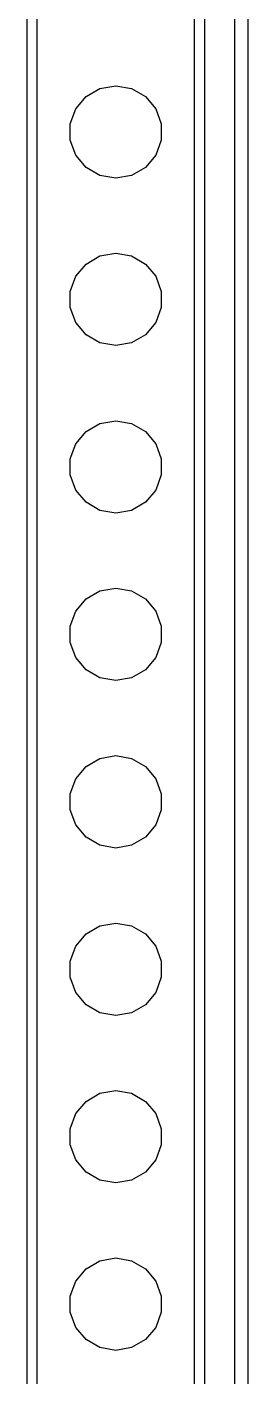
# Model space of a CAD drawing. Extents: x 25 to 346, y -457 to -16.
# Drawn here: x 62.47 to 65.82, y -366.23 to -345.75 of the extents above; entities that cross this region are included whole.
import ezdxf

# ---------------------------------------------------------------- set-up
doc = ezdxf.new("R2010")
doc.units = 0
doc.header["$MEASUREMENT"] = 0
doc.layers.add('BLACK', color=7, linetype='CONTINUOUS')

msp = doc.modelspace()

# ---------------------------------------------------------------- linework, layer by layer
at = {"layer": 'Black'}
for p, q in [((65.6225, -384.71), (65.6225, -320.04)), ((65.8225, -320.04), (65.8225, -384.81)), ((62.4725, -379.02), (62.4725, -320.675)), ((62.6225, -320.75), (62.6225, -381.635)), ((65.0125, -384.1), (65.0125, -320.75)), ((65.1625, -320.675), (65.1625, -384.175)), ((63.5777, -346.686), (63.8175, -346.644)), ((63.8175, -346.644), (64.0573, -346.686)), ((63.2103, -346.994), (63.3668, -346.808)), ((63.3668, -346.808), (63.5777, -346.686)), ((64.0573, -346.686), (64.2682, -346.808)), ((64.2682, -346.808), (64.4247, -346.994)), ((63.127, -347.223), (63.2103, -346.994)), ((64.4247, -346.994), (64.508, -347.223)), ((63.127, -347.467), (63.127, -347.223)), ((64.508, -347.223), (64.508, -347.467)), ((63.2103, -347.696), (63.127, -347.467)), ((64.508, -347.467), (64.4247, -347.696)), ((63.3668, -347.882), (63.2103, -347.696)), ((63.5777, -348.004), (63.3668, -347.882)), ((64.2682, -347.882), (64.0573, -348.004)), ((64.4247, -347.696), (64.2682, -347.882)), ((63.8175, -348.046), (63.5777, -348.004)), ((64.0573, -348.004), (63.8175, -348.046)), ((63.3668, -349.348), (63.5777, -349.226)), ((63.5777, -349.226), (63.8175, -349.184)), ((63.8175, -349.184), (64.0573, -349.226)), ((64.0573, -349.226), (64.2682, -349.348)), ((63.2103, -349.534), (63.3668, -349.348)), ((64.2682, -349.348), (64.4247, -349.534)), ((63.127, -349.763), (63.2103, -349.534)), ((64.4247, -349.534), (64.508, -349.763)), ((63.127, -350.007), (63.127, -349.763)), ((64.508, -349.763), (64.508, -350.007)), ((63.2103, -350.236), (63.127, -350.007)), ((64.508, -350.007), (64.4247, -350.236)), ((63.3668, -350.422), (63.2103, -350.236)), ((64.4247, -350.236), (64.2682, -350.422)), ((63.5777, -350.544), (63.3668, -350.422)), ((63.8175, -350.586), (63.5777, -350.544)), ((64.0573, -350.544), (63.8175, -350.586)), ((64.2682, -350.422), (64.0573, -350.544)), ((63.3668, -351.888), (63.5777, -351.766)), ((63.5777, -351.766), (63.8175, -351.724)), ((63.8175, -351.724), (64.0573, -351.766)), ((64.0573, -351.766), (64.2682, -351.888)), ((63.2103, -352.074), (63.3668, -351.888)), ((64.2682, -351.888), (64.4247, -352.074)), ((63.127, -352.303), (63.2103, -352.074)), ((64.4247, -352.074), (64.508, -352.303)), ((63.127, -352.547), (63.127, -352.303)), ((64.508, -352.303), (64.508, -352.547)), ((63.2103, -352.776), (63.127, -352.547)), ((64.508, -352.547), (64.4247, -352.776)), ((63.3668, -352.962), (63.2103, -352.776)), ((64.4247, -352.776), (64.2682, -352.962)), ((63.5777, -353.084), (63.3668, -352.962)), ((64.2682, -352.962), (64.0573, -353.084)), ((63.8175, -353.126), (63.5777, -353.084)), ((64.0573, -353.084), (63.8175, -353.126)), ((63.2103, -354.614), (63.3668, -354.428)), ((63.3668, -354.428), (63.5777, -354.306)), ((63.5777, -354.306), (63.8175, -354.264)), ((63.8175, -354.264), (64.0573, -354.306)), ((64.0573, -354.306), (64.2682, -354.428)), ((64.2682, -354.428), (64.4247, -354.614)), ((63.127, -354.843), (63.2103, -354.614)), ((64.4247, -354.614), (64.508, -354.843)), ((63.127, -355.087), (63.127, -354.843)), ((64.508, -354.843), (64.508, -355.087)), ((63.2103, -355.316), (63.127, -355.087)), ((64.508, -355.087), (64.4247, -355.316)), ((63.3668, -355.502), (63.2103, -355.316)), ((64.4247, -355.316), (64.2682, -355.502)), ((63.5777, -355.624), (63.3668, -355.502)), ((63.8175, -355.666), (63.5777, -355.624)), ((64.0573, -355.624), (63.8175, -355.666)), ((64.2682, -355.502), (64.0573, -355.624)), ((63.3668, -356.968), (63.5777, -356.846)), ((63.5777, -356.846), (63.8175, -356.804)), ((63.8175, -356.804), (64.0573, -356.846)), ((64.0573, -356.846), (64.2682, -356.968)), ((63.2103, -357.154), (63.3668, -356.968)), ((64.2682, -356.968), (64.4247, -357.154)), ((63.127, -357.383), (63.2103, -357.154)), ((64.4247, -357.154), (64.508, -357.383)), ((63.127, -357.627), (63.127, -357.383)), ((64.508, -357.383), (64.508, -357.627)), ((63.2103, -357.856), (63.127, -357.627)), ((64.508, -357.627), (64.4247, -357.856)), ((63.3668, -358.042), (63.2103, -357.856)), ((64.4247, -357.856), (64.2682, -358.042)), ((63.5777, -358.164), (63.3668, -358.042)), ((64.2682, -358.042), (64.0573, -358.164)), ((63.8175, -358.206), (63.5777, -358.164)), ((64.0573, -358.164), (63.8175, -358.206)), ((63.5777, -359.386), (63.8175, -359.344)), ((63.8175, -359.344), (64.0573, -359.386)), ((63.2103, -359.694), (63.3668, -359.508)), ((63.3668, -359.508), (63.5777, -359.386)), ((64.0573, -359.386), (64.2682, -359.508)), ((64.2682, -359.508), (64.4247, -359.694)), ((63.127, -359.923), (63.2103, -359.694)), ((64.4247, -359.694), (64.508, -359.923)), ((63.127, -360.167), (63.127, -359.923)), ((64.508, -359.923), (64.508, -360.167)), ((63.2103, -360.396), (63.127, -360.167)), ((64.508, -360.167), (64.4247, -360.396)), ((63.3668, -360.582), (63.2103, -360.396)), ((63.5777, -360.704), (63.3668, -360.582)), ((64.2682, -360.582), (64.0573, -360.704)), ((64.4247, -360.396), (64.2682, -360.582)), ((63.8175, -360.746), (63.5777, -360.704)), ((64.0573, -360.704), (63.8175, -360.746)), ((63.3668, -362.048), (63.5777, -361.926)), ((63.5777, -361.926), (63.8175, -361.884)), ((63.8175, -361.884), (64.0573, -361.926)), ((64.0573, -361.926), (64.2682, -362.048)), ((63.2103, -362.234), (63.3668, -362.048)), ((64.2682, -362.048), (64.4247, -362.234)), ((63.127, -362.463), (63.2103, -362.234)), ((64.4247, -362.234), (64.508, -362.463)), ((63.127, -362.707), (63.127, -362.463)), ((64.508, -362.463), (64.508, -362.707)), ((63.2103, -362.936), (63.127, -362.707)), ((64.508, -362.707), (64.4247, -362.936)), ((63.3668, -363.122), (63.2103, -362.936)), ((64.4247, -362.936), (64.2682, -363.122)), ((63.5777, -363.244), (63.3668, -363.122)), ((63.8175, -363.286), (63.5777, -363.244)), ((64.0573, -363.244), (63.8175, -363.286)), ((64.2682, -363.122), (64.0573, -363.244)), ((63.3668, -364.588), (63.5777, -364.466)), ((63.5777, -364.466), (63.8175, -364.424)), ((63.8175, -364.424), (64.0573, -364.466)), ((64.0573, -364.466), (64.2682, -364.588)), ((63.2103, -364.774), (63.3668, -364.588)), ((64.2682, -364.588), (64.4247, -364.774)), ((63.127, -365.003), (63.2103, -364.774)), ((64.4247, -364.774), (64.508, -365.003)), ((63.127, -365.247), (63.127, -365.003)), ((64.508, -365.003), (64.508, -365.247)), ((63.2103, -365.476), (63.127, -365.247)), ((64.508, -365.247), (64.4247, -365.476)), ((63.3668, -365.662), (63.2103, -365.476)), ((64.4247, -365.476), (64.2682, -365.662)), ((63.5777, -365.784), (63.3668, -365.662)), ((64.2682, -365.662), (64.0573, -365.784)), ((63.8175, -365.826), (63.5777, -365.784)), ((64.0573, -365.784), (63.8175, -365.826))]:
    msp.add_line(p, q, dxfattribs=at)

doc.saveas('drawing.dxf')
